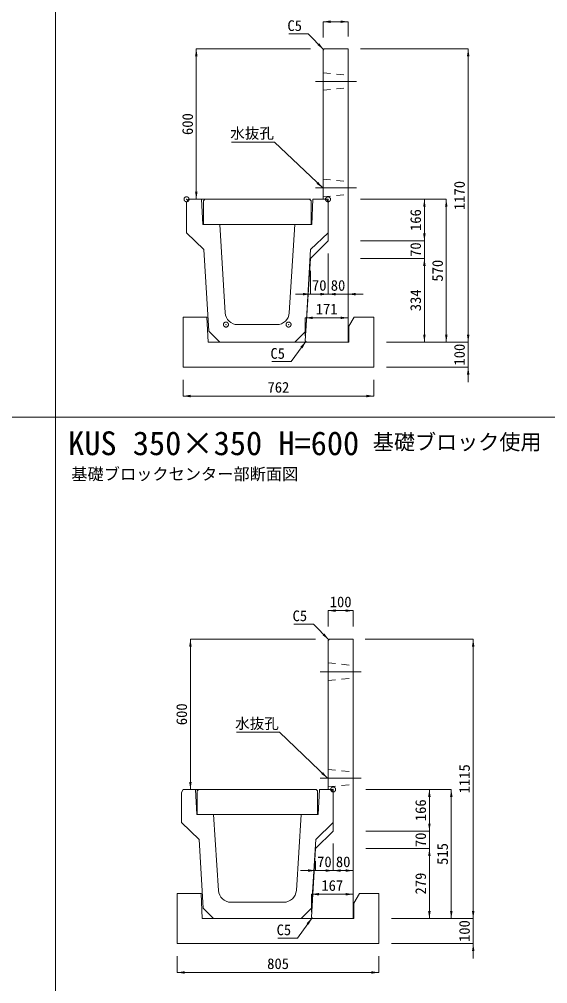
# Model space of a CAD drawing. Units: millimetres at full size, sheet at 1:40. Extents: x 86 to 35886, y -15691 to 10257.
# Drawn here: x 7141 to 9252, y -8851 to -5002 of the extents above; entities that cross this region are included whole.
import ezdxf
from ezdxf.enums import TextEntityAlignment as Align

# ---------------------------------------------------------------- set-up
doc = ezdxf.new("R2010")
doc.units = ezdxf.units.MM
doc.header["$LTSCALE"] = 40
doc.header["$PDMODE"] = 32
doc.header["$PDSIZE"] = 20
doc.linetypes.add('USER1', pattern=[28.575, 19.05, -3.175, 3.175, -3.175])
doc.linetypes.add('USER2', pattern=[1.35, 0.75, -0.6])
for name, color, linetype, lineweight in [('0_2', 7, 'USER1', 5), ('パネックスKUS', 2, 'Continuous', 20), ('図枠', 5, 'Continuous', 13), ('基礎ブロック', 2, 'Continuous', 13), ('寸法線', 7, 'Continuous', 13), ('引出線', 4, 'Continuous', 13), ('本体', 2, 'Continuous', 13), ('補助線', 8, 'USER1', 13)]:
    doc.layers.add(name, color=color, linetype=linetype, lineweight=lineweight)
doc.layers.add('文字', color=7, linetype='Continuous')
doc.styles.add('ＭＳ ゴシック', font='')
doc.styles.get('ＭＳ ゴシック').set_extended_font_data('MS Gothic')

# ---------------------------------------------------------------- blocks, each defined once
blk = doc.blocks.new('filled_arrow')
at = {"color": 0, "linetype": 'Continuous', "lineweight": -2}
blk.add_solid([(7.5, 1.25), (0, 0), (7.5, -1.25)], dxfattribs=at)

msp = doc.modelspace()

# ---------------------------------------------------------------- linework, layer by layer
at = {"layer": 'パネックスKUS'}
for p, q in [((8359.18, -5120.5), (8354.18, -5125.5)), ((8354.18, -5125.5), (8354.18, -5720.5)), ((8454.18, -5120.5), (8359.18, -5120.5)), ((8454.18, -6290.5), (8454.18, -5120.5)), ((8354.18, -5720.5), (8374.18, -5720.5)), ((8374.18, -5720.5), (8374.18, -5886.5)), ((8374.18, -5886.5), (8304.18, -5956.5)), ((8304.18, -5956.5), (8283.49, -6285.51)), ((8288.18, -6290.5), (8283.49, -6285.51)), ((8288.18, -6290.5), (8454.18, -6290.5)), ((8379.73, -7475.56), (8374.73, -7480.56)), ((8374.73, -7480.56), (8374.73, -8075.56)), ((8474.73, -7475.56), (8379.73, -7475.56)), ((8474.73, -8590.56), (8474.73, -7475.56)), ((8374.73, -8075.56), (8394.73, -8075.56)), ((8394.73, -8075.56), (8394.73, -8241.56)), ((8394.73, -8241.56), (8324.73, -8311.56)), ((8324.73, -8311.56), (8308.02, -8585.57)), ((8312.73, -8590.56), (8308.02, -8585.57)), ((8312.73, -8590.56), (8474.73, -8590.56))]:
    msp.add_line(p, q, dxfattribs=at)
at = {"layer": 'パネックスKUS', "linetype": 'USER2', "lineweight": 9}
for p, q in [((8354.18, -5215.5), (8454.18, -5225.5)), ((8354.18, -5285.5), (8454.18, -5275.5)), ((8354.18, -5640.5), (8454.18, -5650.5)), ((8354.18, -5710.5), (8454.18, -5700.5)), ((8374.73, -7570.56), (8474.73, -7580.56)), ((8374.73, -7640.56), (8474.73, -7630.56)), ((8374.73, -7640.56), (8474.73, -7630.56)), ((8374.73, -7995.56), (8474.73, -8005.56)), ((8374.73, -8065.56), (8474.73, -8055.56)), ((8374.73, -8065.56), (8474.73, -8055.56))]:
    msp.add_line(p, q, dxfattribs=at)
at = {"layer": '図枠'}
for p, q in [((7286.23, -1890.56), (7286.23, -15590.56)), ((86.23, -6590.56), (17286.23, -6590.56))]:
    msp.add_line(p, q, dxfattribs=at)
at = {"layer": '基礎ブロック'}
for p, q in [((7890.23, -6190.5), (7795.23, -6190.5)), ((7795.23, -6190.5), (7795.23, -6290.5)), ((7895.23, -6290.5), (7890.23, -6190.5)), ((8478.23, -6190.5), (8457.23, -6227.5)), ((8557.23, -6190.5), (8478.23, -6190.5)), ((8557.23, -6290.5), (8557.23, -6190.5)), ((8457.23, -6227.5), (8457.23, -6290.5)), ((7795.23, -6290.5), (7795.23, -6390.5)), ((8457.23, -6290.5), (7895.23, -6290.5)), ((8557.23, -6290.5), (8557.23, -6390.5)), ((7795.23, -6390.5), (8557.23, -6390.5)), ((7867.23, -8490.56), (7772.23, -8490.56)), ((7772.23, -8490.56), (7772.23, -8590.56)), ((7872.23, -8590.56), (7867.23, -8490.56)), ((8500.23, -8490.56), (8477.23, -8529.56)), ((8577.23, -8490.56), (8500.23, -8490.56)), ((8577.23, -8590.56), (8577.23, -8490.56)), ((8477.23, -8529.56), (8477.23, -8590.56)), ((7772.23, -8590.56), (7772.23, -8690.56)), ((8477.23, -8590.56), (7872.23, -8590.56)), ((8577.23, -8590.56), (8577.23, -8690.56)), ((7772.23, -8690.56), (8577.23, -8690.56))]:
    msp.add_line(p, q, dxfattribs=at)
at = {"layer": '寸法線'}
for p, q in [((8354.18, -5011.95), (8454.18, -5011.95)), ((8354.18, -5075.5), (8354.18, -5011.95)), ((8454.18, -5070.5), (8454.18, -5011.95)), ((7848.23, -5720.5), (7848.23, -5120.5)), ((8304.18, -5120.5), (7848.23, -5120.5)), ((8504.18, -5120.5), (8934.07, -5120.5)), ((8934.07, -6290.5), (8934.07, -5120.5)), ((8304.18, -5720.5), (7848.23, -5720.5)), ((8504.18, -5720.5), (8846.57, -5720.5)), ((8504.18, -5720.5), (8759.07, -5720.5)), ((8759.07, -5720.5), (8759.07, -5886.5)), ((8846.57, -5720.5), (8846.57, -6290.5)), ((8759.07, -5826.5), (8759.07, -6016.5)), ((8504.18, -5886.5), (8759.07, -5886.5)), ((8504.18, -5886.5), (8759.07, -5886.5)), ((8374.18, -5936.5), (8374.18, -6099.09)), ((8374.18, -5936.5), (8374.18, -6099.09)), ((8454.18, -5936.5), (8454.18, -6099.09)), ((8504.18, -5956.5), (8759.07, -5956.5)), ((8504.18, -5956.5), (8759.07, -5956.5)), ((8759.07, -5956.5), (8759.07, -6290.5)), ((8304.18, -6006.5), (8304.18, -6099.09)), ((8434.18, -6099.09), (8244.18, -6099.09)), ((8314.18, -6099.09), (8514.18, -6099.09)), ((8283.18, -6193.57), (8454.18, -6193.57)), ((8283.18, -6265.5), (8283.18, -6193.57)), ((8454.18, -6265.5), (8454.18, -6193.57)), ((8934.07, -6230.5), (8934.07, -6450.5)), ((8607.23, -6290.5), (8934.07, -6290.5)), ((8607.23, -6290.5), (8846.57, -6290.5)), ((8607.23, -6290.5), (8759.07, -6290.5)), ((8607.23, -6290.5), (8934.07, -6290.5)), ((8607.23, -6390.5), (8934.07, -6390.5)), ((7795.23, -6440.5), (7795.23, -6505.72)), ((8557.23, -6440.5), (8557.23, -6505.72)), ((7795.23, -6505.72), (8557.23, -6505.72)), ((8374.73, -7362.01), (8474.73, -7362.01)), ((8374.73, -7425.56), (8374.73, -7362.01)), ((8474.73, -7425.56), (8474.73, -7362.01)), ((7824.73, -8075.56), (7824.73, -7475.56)), ((8324.73, -7475.56), (7824.73, -7475.56)), ((8523.23, -7475.56), (8954.07, -7475.56)), ((8954.07, -8590.56), (8954.07, -7475.56)), ((8324.73, -8075.56), (7824.73, -8075.56)), ((8524.73, -8075.56), (8866.57, -8075.56)), ((8524.73, -8075.56), (8779.07, -8075.56)), ((8779.07, -8075.56), (8779.07, -8241.56)), ((8866.57, -8075.56), (8866.57, -8590.56)), ((8779.07, -8181.56), (8779.07, -8371.56)), ((8524.73, -8241.56), (8779.07, -8241.56)), ((8524.73, -8241.56), (8779.07, -8241.56)), ((8394.73, -8291.56), (8394.73, -8399.16)), ((8394.73, -8291.56), (8394.73, -8399.16)), ((8474.73, -8291.56), (8474.73, -8399.16)), ((8524.73, -8311.56), (8779.07, -8311.56)), ((8524.73, -8311.56), (8779.07, -8311.56)), ((8779.07, -8311.56), (8779.07, -8590.56)), ((8324.73, -8361.56), (8324.73, -8399.16)), ((8454.73, -8399.16), (8264.73, -8399.16)), ((8334.73, -8399.16), (8474.73, -8399.16)), ((8307.73, -8493.64), (8474.73, -8493.64)), ((8307.73, -8565.56), (8307.73, -8493.64)), ((8474.73, -8565.56), (8474.73, -8493.64)), ((8954.07, -8530.56), (8954.07, -8750.56)), ((8627.23, -8590.56), (8954.07, -8590.56)), ((8627.23, -8590.56), (8866.57, -8590.56)), ((8627.23, -8590.56), (8779.07, -8590.56)), ((8627.23, -8590.56), (8954.07, -8590.56)), ((8627.23, -8690.56), (8954.07, -8690.56)), ((7772.23, -8740.56), (7772.23, -8805.79)), ((8577.23, -8740.56), (8577.23, -8805.79)), ((7772.23, -8805.79), (8577.23, -8805.79))]:
    msp.add_line(p, q, dxfattribs=at)
at = {"layer": '引出線'}
for points in [[(8356.68, -5123), (8295.19, -5060.29), (8217.42, -5060.29)], [(8353.23, -5675.5), (8160.77, -5492.05), (7989.03, -5492.05)], [(8285.84, -6288), (8227.41, -6368.26), (8149.64, -6368.26)], [(8377.23, -7478.06), (8315.74, -7415.35), (8237.98, -7415.35)], [(8372.49, -8030.56), (8180.03, -7847.12), (8008.29, -7847.12)], [(8310.38, -8588.07), (8251.95, -8668.33), (8174.18, -8668.33)]]:
    msp.add_lwpolyline(points, dxfattribs=at)
at = {"layer": '本体'}
for p, q in [((7809.18, -5732.5), (7815.18, -5720.5)), ((7809.18, -5732.5), (7809.18, -5854.5)), ((7815.18, -5720.5), (7869.18, -5720.5)), ((7869.18, -5720.5), (7874.18, -5820.5)), ((8314.18, -5720.5), (8309.18, -5820.5)), ((8314.18, -5720.5), (8368.18, -5720.5)), ((8374.18, -5732.5), (8368.18, -5720.5)), ((8374.18, -5732.5), (8374.18, -5854.5)), ((7874.18, -5820.5), (7941.68, -5820.5)), ((7941.68, -5820.5), (7963.75, -6173.62)), ((8241.68, -5820.5), (8219.61, -6173.62)), ((8241.68, -5820.5), (8309.18, -5820.5)), ((7809.18, -5854.5), (7878.68, -5921.5)), ((8374.18, -5854.5), (8304.68, -5921.5)), ((7878.68, -5921.5), (7898.28, -6247.1)), ((8304.68, -5921.5), (8285.08, -6247.1)), ((8013.65, -6220.5), (8169.71, -6220.5)), ((7941.68, -6290.5), (7898.28, -6247.1)), ((8241.68, -6290.5), (8285.08, -6247.1)), ((7941.68, -6290.5), (8241.68, -6290.5)), ((7789.73, -8087.56), (7795.73, -8075.56)), ((7795.73, -8075.56), (7844.73, -8075.56)), ((7844.73, -8075.56), (7849.73, -8175.56)), ((8339.73, -8075.56), (8334.73, -8175.56)), ((8339.73, -8075.56), (8388.73, -8075.56)), ((8394.73, -8087.56), (8388.73, -8075.56)), ((7789.73, -8087.56), (7789.73, -8207.56)), ((8394.73, -8087.56), (8394.73, -8207.56)), ((7849.73, -8175.56), (7917.23, -8175.56)), ((7917.23, -8175.56), (7936.72, -8478.77)), ((8267.23, -8175.56), (8247.74, -8478.77)), ((8267.23, -8175.56), (8334.73, -8175.56)), ((7789.73, -8207.56), (7859.23, -8274.56)), ((8394.73, -8207.56), (8325.23, -8274.56)), ((7859.23, -8274.56), (7876.21, -8549.54)), ((8325.23, -8274.56), (8308.25, -8549.54)), ((7986.62, -8525.56), (8197.84, -8525.56)), ((7917.23, -8590.56), (7876.21, -8549.54)), ((8267.23, -8590.56), (8308.25, -8549.54)), ((7917.23, -8590.56), (8267.23, -8590.56))]:
    msp.add_line(p, q, dxfattribs=at)
at = {"layer": '本体', "lineweight": 20}
for points in [[(7876.68, -5820.5), (7876.68, -5726.5), (7882.68, -5720.5), (8300.68, -5720.5), (8306.68, -5726.5), (8306.68, -5820.5)], [(7852.23, -8175.56), (7852.23, -8081.56), (7858.23, -8075.56), (8326.23, -8075.56), (8332.23, -8081.56), (8332.23, -8175.56)]]:
    msp.add_lwpolyline(points, close=True, dxfattribs=at)
at = {"layer": '本体'}
for centre, start, end in [((8013.65, -6170.5), 183.57633, 270), ((8169.71, -6170.5), 270, 356.42367), ((7986.62, -8475.56), 183.67824, 270), ((8197.84, -8475.56), 270, 356.32176)]:
    msp.add_arc(centre, 50, start, end, dxfattribs=at)
at = {"layer": '補助線'}
for p, q in [((8323.87, -5250.5), (8487.59, -5250.5)), ((8323.87, -5675.5), (8487.59, -5675.5)), ((8343.13, -7605.56), (8506.85, -7605.56)), ((8343.13, -8030.56), (8506.85, -8030.56))]:
    msp.add_line(p, q, dxfattribs=at)
for p in [(7809.18, -5720.5), (8374.18, -5720.5), (7966.68, -6220.5), (8216.68, -6220.5), (8394.73, -8075.56)]:
    msp.add_point(p, dxfattribs=at)

# ---------------------------------------------------------------- block references
at = {"layer": '寸法線', "xscale": 4, "yscale": 4}
for p in [(8354.18, -5011.95), (8374.18, -6099.09), (8454.18, -6099.09), (8283.18, -6193.57), (7795.23, -6505.72), (8374.73, -7362.01), (8394.73, -8399.16), (8307.73, -8493.64), (7772.23, -8805.79)]:
    msp.add_blockref('filled_arrow', p, dxfattribs=at)
for p, rotation in [((8454.18, -5011.95), 180), ((7848.23, -5120.5), 270), ((8934.07, -5120.5), 270), ((7848.23, -5720.5), 90), ((8759.07, -5720.5), 270), ((8846.57, -5720.5), 270), ((8759.07, -5886.5), 90), ((8759.07, -5886.5), 90), ((8759.07, -5956.5), 270), ((8759.07, -5956.5), 270), ((8304.18, -6099.09), 180), ((8374.18, -6099.09), 180), ((8454.18, -6193.57), 180), ((8759.07, -6290.5), 90), ((8846.57, -6290.5), 90), ((8934.07, -6290.5), 90), ((8934.07, -6290.5), 90), ((8934.07, -6390.5), 270), ((8557.23, -6505.72), 180), ((8474.73, -7362.01), 180), ((7824.73, -7475.56), 270), ((8954.07, -7475.56), 270), ((7824.73, -8075.56), 90), ((8779.07, -8075.56), 270), ((8866.57, -8075.56), 270), ((8779.07, -8241.56), 90), ((8779.07, -8241.56), 90), ((8779.07, -8311.56), 270), ((8779.07, -8311.56), 270), ((8324.73, -8399.16), 180), ((8394.73, -8399.16), 180), ((8474.73, -8399.16), 180), ((8474.73, -8493.64), 180), ((8779.07, -8590.56), 90), ((8866.57, -8590.56), 90), ((8954.07, -8590.56), 90), ((8954.07, -8590.56), 90), ((8954.07, -8690.56), 270), ((8577.23, -8805.79), 180)]:
    msp.add_blockref('filled_arrow', p, dxfattribs=dict(at, rotation=rotation))
at = {"layer": '引出線', "xscale": 4, "yscale": 4}
for p, rotation in [((8356.68, -5123), 134.4), ((8353.23, -5675.5), 136.4), ((8285.84, -6288), 233.9), ((8377.23, -7478.06), 134.4), ((8372.49, -8030.56), 136.4), ((8310.38, -8588.07), 233.9)]:
    msp.add_blockref('filled_arrow', p, dxfattribs=dict(at, rotation=rotation))

# ---------------------------------------------------------------- texts
at = {"layer": '0_2', "style": 'ＭＳ ゴシック'}
msp.add_text('基礎ブロックセンター部断面図', height=47.47, dxfattribs=at).set_placement((7348.99, -6854.99), align=Align.BOTTOM_LEFT)
at = {"layer": '寸法線', "style": 'ＭＳ ゴシック'}
for s, p in [('600', (7813.23, -5420.5)), ('1170', (8899.07, -5705.5)), ('166', (8724.07, -5803.5)), ('70', (8724.07, -5921.5)), ('570', (8811.57, -6005.5)), ('334', (8724.07, -6123.5)), ('100', (8899.07, -6340.5)), ('600', (7789.73, -7775.56)), ('1115', (8919.07, -8033.06)), ('166', (8744.07, -8158.56)), ('70', (8744.07, -8276.56)), ('515', (8831.57, -8333.06)), ('279', (8744.07, -8451.06)), ('100', (8919.07, -8640.56))]:
    msp.add_text(s, height=42.72, rotation=90, dxfattribs=at).set_placement(p, align=Align.MIDDLE_CENTER)
for s, p in [('70', (8339.18, -6064.09)), ('80', (8414.18, -6064.09)), ('171', (8368.68, -6158.57)), ('762', (8176.23, -6470.72)), ('100', (8424.73, -7327.01)), ('70', (8359.73, -8364.16)), ('80', (8434.73, -8364.16)), ('167', (8391.23, -8458.64)), ('805', (8174.73, -8770.79))]:
    msp.add_text(s, height=42.72, dxfattribs=at).set_placement(p, align=Align.MIDDLE_CENTER)
at = {"layer": '引出線', "style": 'ＭＳ ゴシック'}
for s, p in [('C5', (8270.19, -5006.29)), ('水抜孔', (8158.52, -5435.77)), ('C5', (8202.41, -6314.26)), ('C5', (8290.74, -7361.35)), ('水抜孔', (8177.78, -7790.83)), ('C5', (8226.95, -8614.33))]:
    msp.add_text(s, height=42.72, dxfattribs=at).set_placement(p, align=Align.TOP_RIGHT)
at = {"layer": '文字', "style": 'ＭＳ ゴシック'}
msp.add_text('KUS 350×350 H=600', height=94.94, dxfattribs=at).set_placement((7336.23, -6770.06), align=Align.BOTTOM_LEFT)
msp.add_text('基礎ブロック使用', height=61.71, dxfattribs=at).set_placement((9226.61, -6689.1), align=Align.MIDDLE_RIGHT)

doc.saveas('drawing.dxf')
